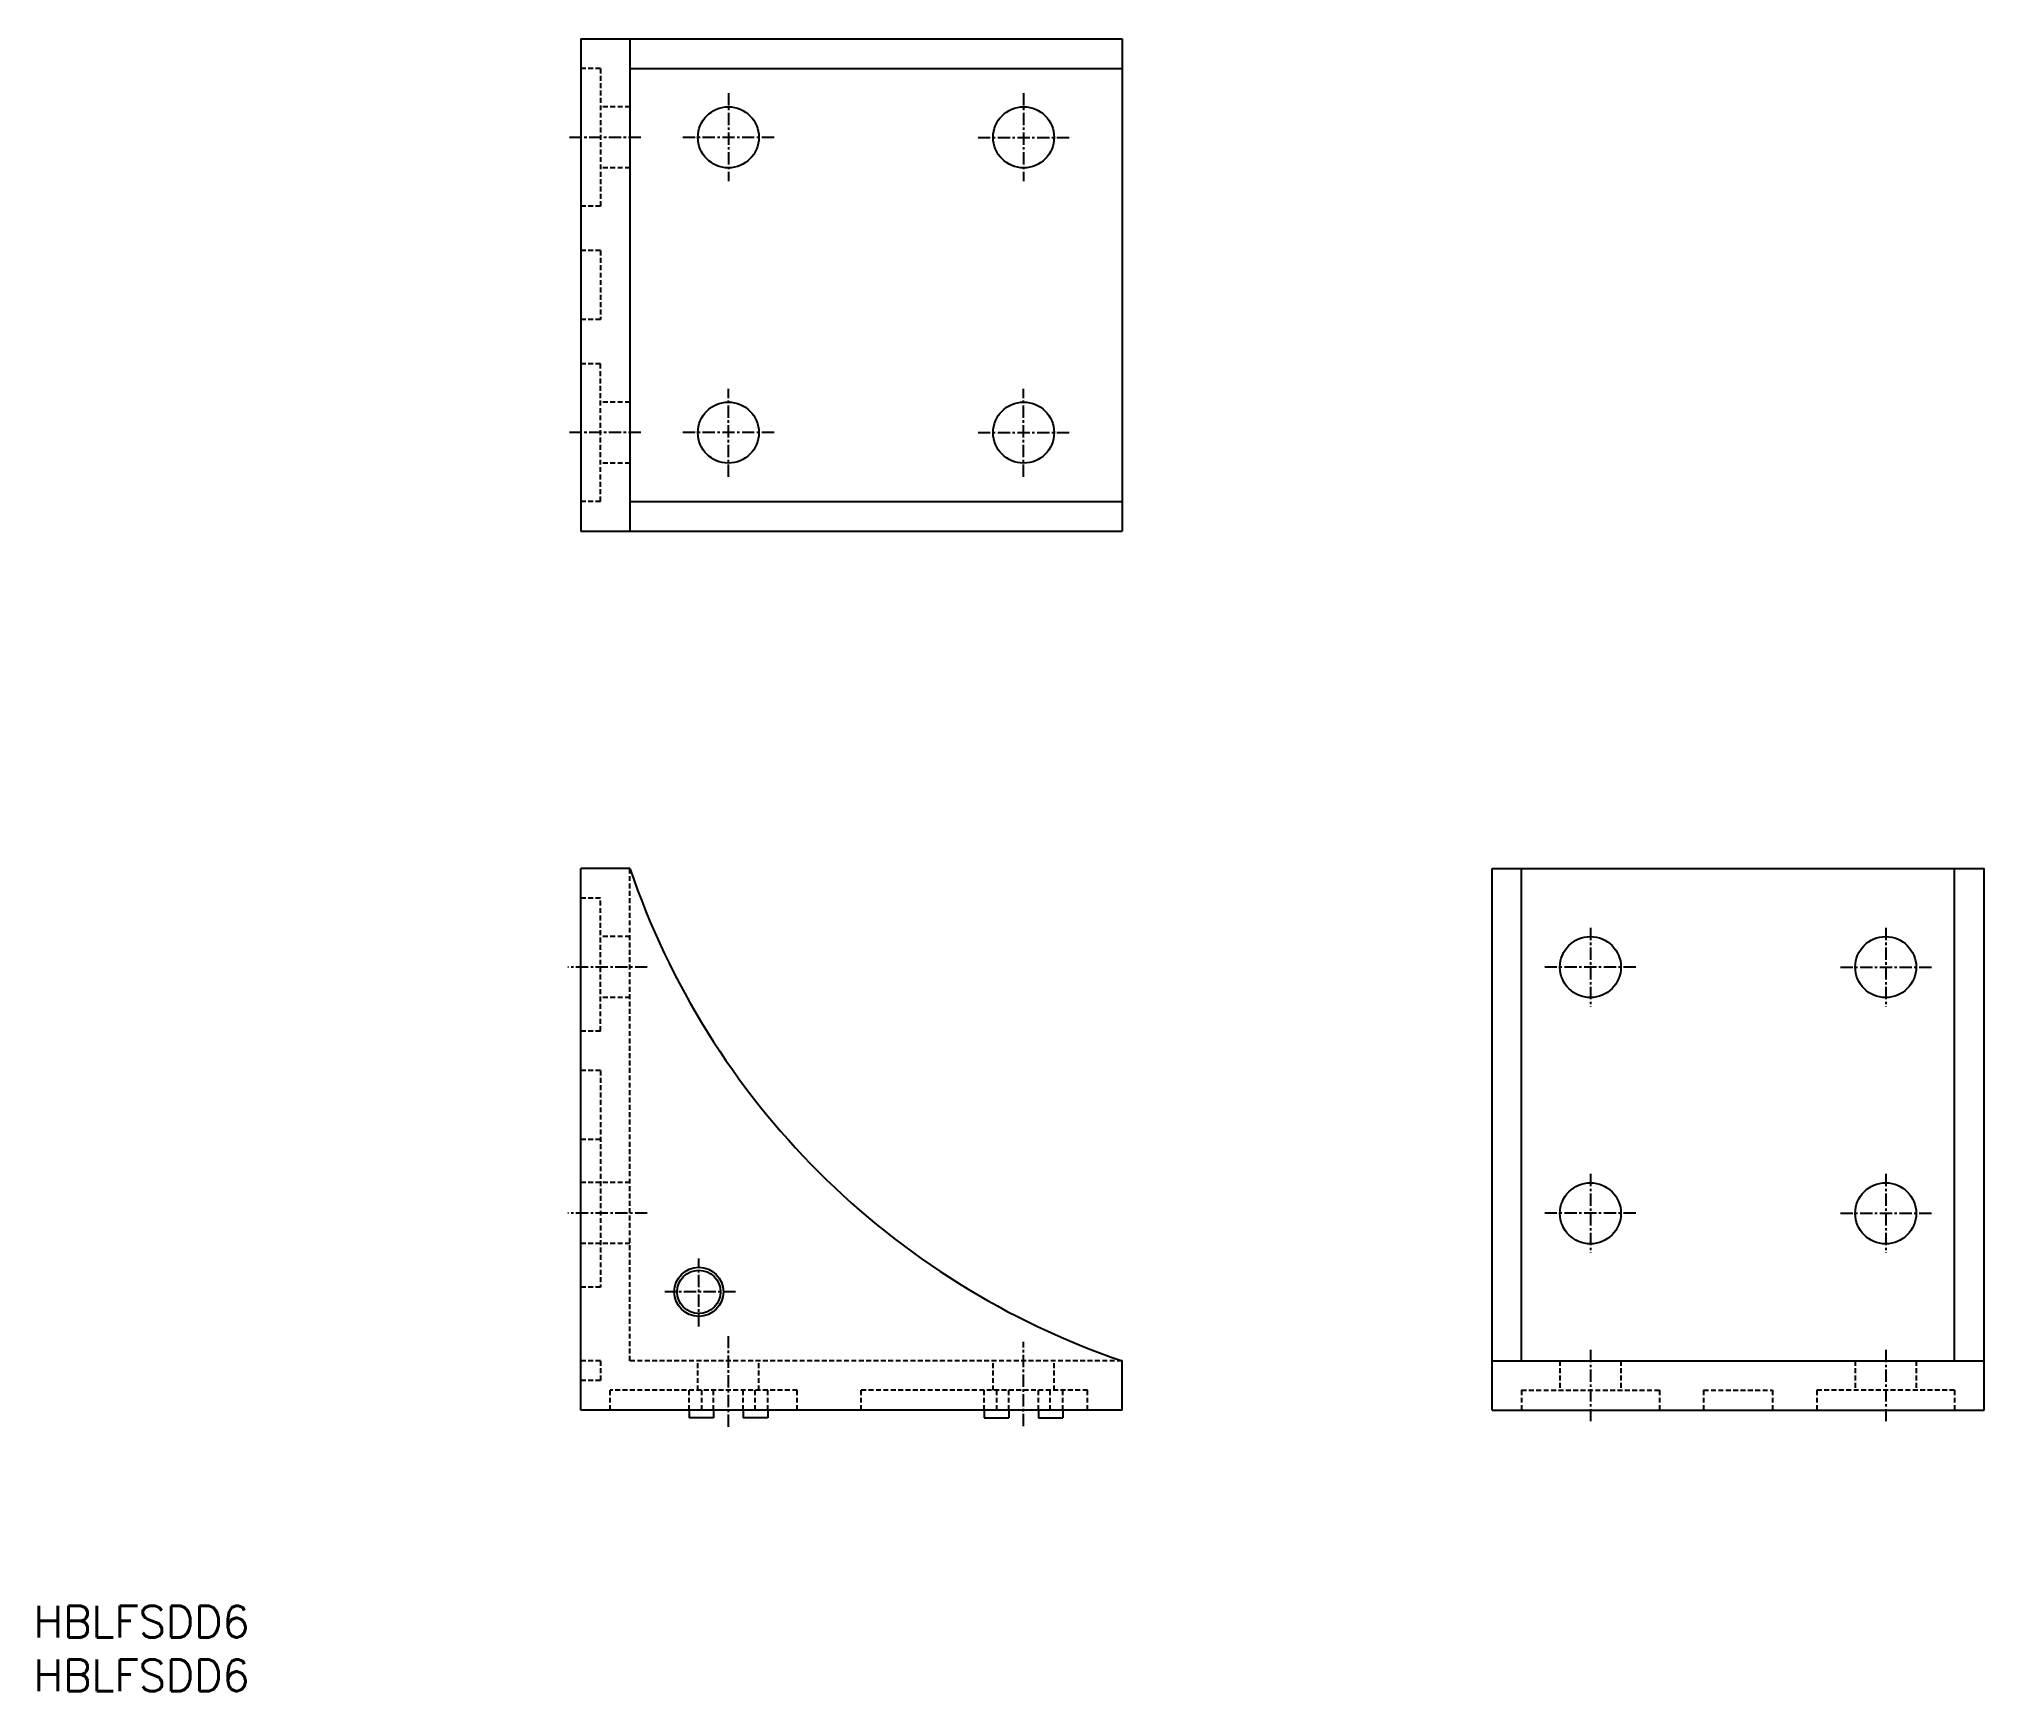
# Model space of a CAD drawing. Extents: x -55 to 143, y -29 to 139.
import ezdxf

# ---------------------------------------------------------------- set-up
doc = ezdxf.new("R2010")
doc.units = 0
doc.linetypes.add('CENTER', pattern=[2, 1.25, -0.25, 0.25, -0.25])
doc.linetypes.add('DASHED', pattern=[0.75, 0.5, -0.25])
doc.layers.get('0').update_dxf_attribs({"linetype": 'CONTINUOUS'})
doc.layers.add('CENTER', color=1, linetype='CENTER')
doc.styles.get("Standard").update_dxf_attribs({"font": 'txt.shx', "bigfont": 'bigfont.shx'})

msp = doc.modelspace()

# ---------------------------------------------------------------- linework, layer by layer
at = {"color": 7}
for p, q in [((0, 139.302895156581), (0, 89.30289515658097)), ((0, 139.302895156581), (54.99999999999989, 139.302895156581)), ((5, 139.302895156581), (5, 89.30289515658097)), ((54.99999999999989, 139.302895156581), (54.99999999999989, 89.30289515658097)), ((5, 136.302895156581), (54.99999999999989, 136.302895156581)), ((5, 92.30289515658097), (54.99999999999989, 92.30289515658097)), ((0, 89.30289515658097), (54.99999999999989, 89.30289515658097)), ((0, 0), (-2.274e-13, 55)), ((4.999999999999772, 55), (0, 55)), ((92.5975756693198, 0), (92.5975756693198, 55)), ((92.5975756693198, 55), (142.5975756693198, 54.99999999999966)), ((95.59757566931978, 5), (95.5975756693198, 54.99999999999989)), ((139.5975756693198, 5), (139.5975756693198, 54.99999999999989)), ((142.5975756693198, -1.99e-13), (142.5975756693198, 54.99999999999966)), ((54.99999999999989, 0), (54.99999999999989, 5)), ((92.5975756693198, 5), (142.5975756693198, 5)), ((54.99999999999989, 0), (0, 0)), ((16.50000000000023, 0), (16.50000000000023, -0.8000000000000113)), ((46.50000000000022, 0), (46.50000000000022, -0.800000000000125)), ((92.5975756693198, 0), (142.5975756693198, -1.99e-13)), ((11.00000000000022, -1.137e-13), (11.00000000000011, -0.800000000000125)), ((13.49999999999977, -0.800000000000125), (11.00000000000011, -0.800000000000125)), ((13.49999999999977, -1.137e-13), (13.49999999999977, -0.800000000000125)), ((18.99999999999977, -0.8000000000000113), (16.50000000000023, -0.8000000000000113)), ((18.99999999999977, -1.137e-13), (18.99999999999977, -0.8000000000000113)), ((41.00000000000034, -1.137e-13), (41.00000000000034, -0.8000000000000113)), ((41.00000000000034, -0.8000000000000113), (43.49999999999988, -0.8000000000000113)), ((43.49999999999988, -1.137e-13), (43.49999999999988, -0.8000000000000113)), ((46.50000000000022, -0.800000000000125), (48.99999999999977, -0.8000000000000113)), ((48.99999999999977, -1.137e-13), (48.99999999999977, -0.8000000000000113))]:
    msp.add_line(p, q, dxfattribs=at)
at = {"color": 3, "linetype": 'DASHED'}
for p, q in [((1.999999999999772, 136.3028951565808), (-2.274e-13, 136.302895156581)), ((1.999999999999772, 136.302895156581), (1.999999999999772, 122.3028951565811)), ((5.000000000000227, 132.402895156581), (1.999999999999772, 132.402895156581)), ((5.000000000000227, 126.2028951565809), (1.999999999999772, 126.2028951565809)), ((2, 122.3028951565811), (0, 122.3028951565811)), ((2, 117.802895156581), (0, 117.802895156581)), ((2, 117.802895156581), (2, 110.8028951565808)), ((2, 110.8028951565808), (0, 110.8028951565808)), ((2, 106.3028951565808), (0, 106.3028951565807)), ((1.999999999999772, 92.30289515658085), (1.999999999999772, 106.3028951565808)), ((5.000000000000227, 102.402895156581), (1.999999999999772, 102.402895156581)), ((5.000000000000227, 96.20289515658095), (1.999999999999772, 96.20289515658095)), ((1.999999999999772, 92.30289515658097), (-2.274e-13, 92.30289515658085)), ((5, 5), (4.999999999999772, 55)), ((1.999999999999772, 52), (-4.547e-13, 52)), ((1.999999999999772, 38.49999999999969), (1.999999999999772, 52)), ((4.999999999999772, 48.09999999999988), (1.999999999999772, 48.09999999999988)), ((5, 41.89999999999997), (1.999999999999772, 41.89999999999997)), ((1.999999999999772, 38.49999999999969), (-2.274e-13, 38.49999999999969)), ((2.000000000000113, 34.49999999999949), (-2.274e-13, 34.49999999999949)), ((2.000000000000113, 34.49999999999949), (2, 12.47999999999919)), ((2.000000000000113, 27.47999999999931), (0, 27.47999999999931)), ((5, 23.09999999999988), (0, 23.1)), ((4.999999999999772, 16.89999999999997), (0, 16.89999999999997)), ((2, 12.47999999999908), (0, 12.47999999999908)), ((2, 4.999999999999374), (0, 4.999999999999374)), ((2, 4.999999999999374), (2, 2.999999999999801)), ((54.99999999999989, 5), (5, 5)), ((11.89999999999997, 2), (11.89999999999997, 5)), ((18.09999999999979, 2), (18.09999999999979, 5)), ((41.89999999999986, 2), (41.90000000000009, 5)), ((48.09999999999923, 2), (48.09999999999923, 5)), ((99.49757566931976, 5.000000000000227), (99.49757566931976, 1.999999999999772)), ((105.6975756693198, 5.000000000000227), (105.6975756693198, 1.999999999999772)), ((129.4975756693197, 5.000000000000227), (129.4975756693197, 1.999999999999772)), ((135.6975756693198, 5.000000000000227), (135.6975756693198, 1.999999999999772)), ((2, 2.999999999999801), (0, 2.999999999999801)), ((3, 0), (3, 2)), ((22.00000000000034, 2), (3, 2)), ((11.00000000000045, 0), (11.00000000000045, 2)), ((12.28706800674911, 0), (12.28706800674922, 2)), ((13.4999999999992, 0), (13.4999999999992, 2)), ((16.50000000000079, 0), (16.50000000000079, 2)), ((17.71293199325089, 0), (17.71293199325089, 2)), ((19.00000000000045, 0), (19.00000000000045, 2)), ((22.00000000000023, 0), (22.00000000000034, 2)), ((28.50000000000012, 0), (28.50000000000012, 2)), ((51.49999999999988, 1.999999999999886), (28.50000000000012, 2)), ((41.00000000000034, -1.137e-13), (41.00000000000034, 2)), ((42.28706800674911, 0), (42.28706800674911, 1.999999999999886)), ((43.49999999999932, 0), (43.49999999999932, 1.999999999999886)), ((46.50000000000079, 0), (46.50000000000079, 1.999999999999886)), ((47.71293199325078, 0), (47.71293199325078, 1.999999999999886)), ((49.00000000000034, 0), (49.00000000000045, 1.999999999999886)), ((51.49999999999988, 0), (51.49999999999988, 2)), ((95.5975756693199, 1.999999999999772), (95.59757566931978, -2.274e-13)), ((95.59757566931978, 1.999999999999772), (109.5975756693196, 1.999999999999772)), ((109.5975756693196, 2), (109.5975756693196, 0)), ((114.0975756693197, 2), (114.0975756693197, 0)), ((114.0975756693197, 2), (121.0975756693199, 2)), ((121.0975756693199, 2), (121.0975756693199, 0)), ((139.5975756693199, 1.999999999999772), (125.5975756693199, 1.999999999999772)), ((125.5975756693199, 2), (125.59757566932, 0)), ((139.5975756693198, 1.999999999999772), (139.5975756693199, -2.274e-13))]:
    msp.add_line(p, q, dxfattribs=at)
at = {"color": 7}
for centre, radius in [((15, 129.3028951565809), 3.1), ((44.99999999999988, 129.3028951565809), 3.1), ((15, 99.30289515658097), 3.1), ((44.99999999999988, 99.30289515658097), 3.1), ((102.5975756693197, 45), 3.1), ((132.5975756693198, 45), 3.1), ((102.5975756693197, 19.97999999999979), 3.1), ((132.5975756693198, 19.97999999999979), 3.1), ((11.99999999999943, 11.99999999999988), 2.2000000000005)]:
    msp.add_circle(centre, radius, dxfattribs=at)
at = {"color": 3, "linetype": 'CONTINUOUS'}
msp.add_circle((11.99999999999943, 11.99999999999988), 2.5, dxfattribs=at)
at = {"color": 7}
msp.add_arc((80.74445782546081, 80.74445782546138), 80, 198.7721625519136, 251.2278374480884, dxfattribs=at)
at = {"layer": 'CENTER', "color": 1, "linetype": 'CENTER'}
for p, q in [((15, 133.8031267079559), (15, 124.8570208622687)), ((44.99999999999988, 133.8031267079559), (44.99999999999988, 124.8570208622687)), ((6.101217202546536, 129.3028951565809), (-1.292760026862879, 129.3028951565809)), ((19.63407210147034, 129.3028951565809), (10.1309054527494, 129.3028951565809)), ((40.36592789852955, 129.3028951565809), (49.8690945472506, 129.3028951565809)), ((15, 94.80266360520591), (15, 103.7487694508931)), ((44.99999999999988, 94.80266360520591), (44.99999999999988, 103.7487694508931)), ((6.101217202546536, 99.30289515658097), (-1.292760026862879, 99.30289515658097)), ((19.63407210147034, 99.30289515658097), (10.1309054527494, 99.30289515658097)), ((40.36592789852955, 99.30289515658097), (49.8690945472506, 99.30289515658097)), ((102.5975756693197, 48.98454156595741), (102.5975756693197, 40.9733083276528)), ((132.5975756693198, 48.98454156595741), (132.5975756693198, 40.9733083276528)), ((6.760669218340808, 44.99999999999988), (-1.326329704431145, 44.99999999999988)), ((107.1982654605284, 44.99999999999988), (97.90827965059088, 44.99999999999988)), ((127.9968858781111, 44.99999999999988), (137.2868716880489, 44.99999999999988)), ((102.5975756693197, 23.98561661915207), (102.5975756693197, 15.97438338084745)), ((132.5975756693198, 23.98561661915207), (132.5975756693198, 15.97438338084745)), ((6.760669218340808, 19.99999999999988), (-1.326329704431145, 19.99999999999988)), ((107.1982654605284, 20.00107505319457), (97.90827965059088, 20.00107505319448)), ((127.9968858781111, 20.00107505319457), (137.2868716880489, 20.00107505319448)), ((11.99999999999943, 8.478206862258475), (11.99999999999943, 15.37578157923408)), ((15.72520205341561, 11.99999999999988), (8.54911200483582, 11.99999999999988)), ((15, -1.718668736155024), (15, 7.501054804346694)), ((44.99999999999988, -1.647979999420442), (44.99999999999988, 6.914336331494212)), ((102.5975756693197, 6.101217202546536), (102.5975756693197, -1.292760026862879)), ((132.5975756693198, 6.101217202546536), (132.5975756693198, -1.292760026862879))]:
    msp.add_line(p, q, dxfattribs=at)

# ---------------------------------------------------------------- texts
at = {"color": 7, "linetype": 'CONTINUOUS'}
for p in [(-55.61134089253172, -23.09733602029871), (-55.61134089253172, -28.55859587750185)]:
    msp.add_text('HBLFSDD6', height=3.2, dxfattribs=at).set_placement(p)

doc.saveas('drawing.dxf')
